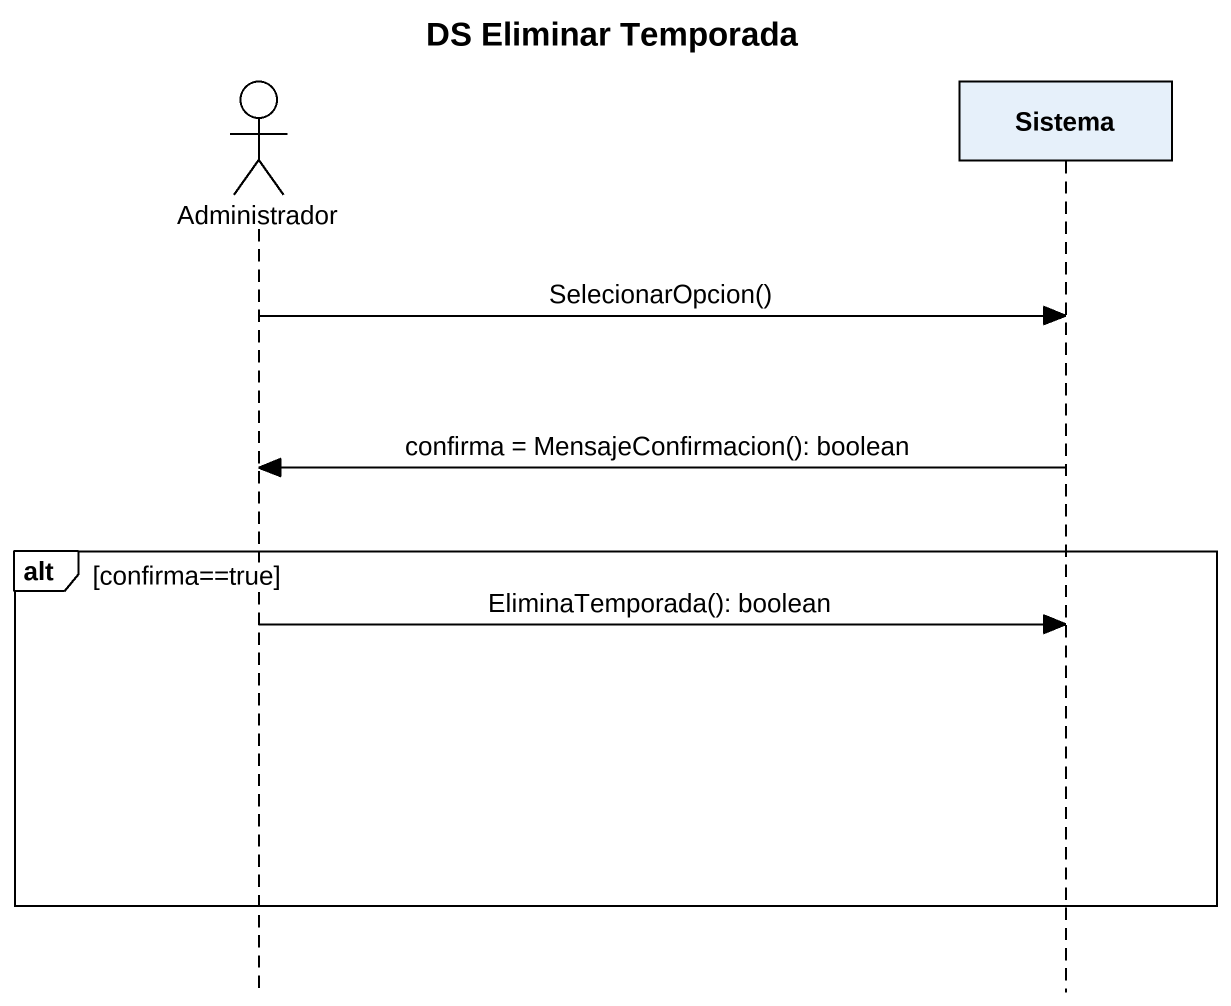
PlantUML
@startuml
title DS Eliminar Temporada
hide footbox
actor Administrador
participant Sistema

Administrador -> Sistema : SelecionarOpcion()
Sistema -> Administrador : confirma = MensajeConfirmacion(): boolean
alt confirma==true
  Administrador -> Sistema : EliminaTemporada(): boolean
end
@enduml
